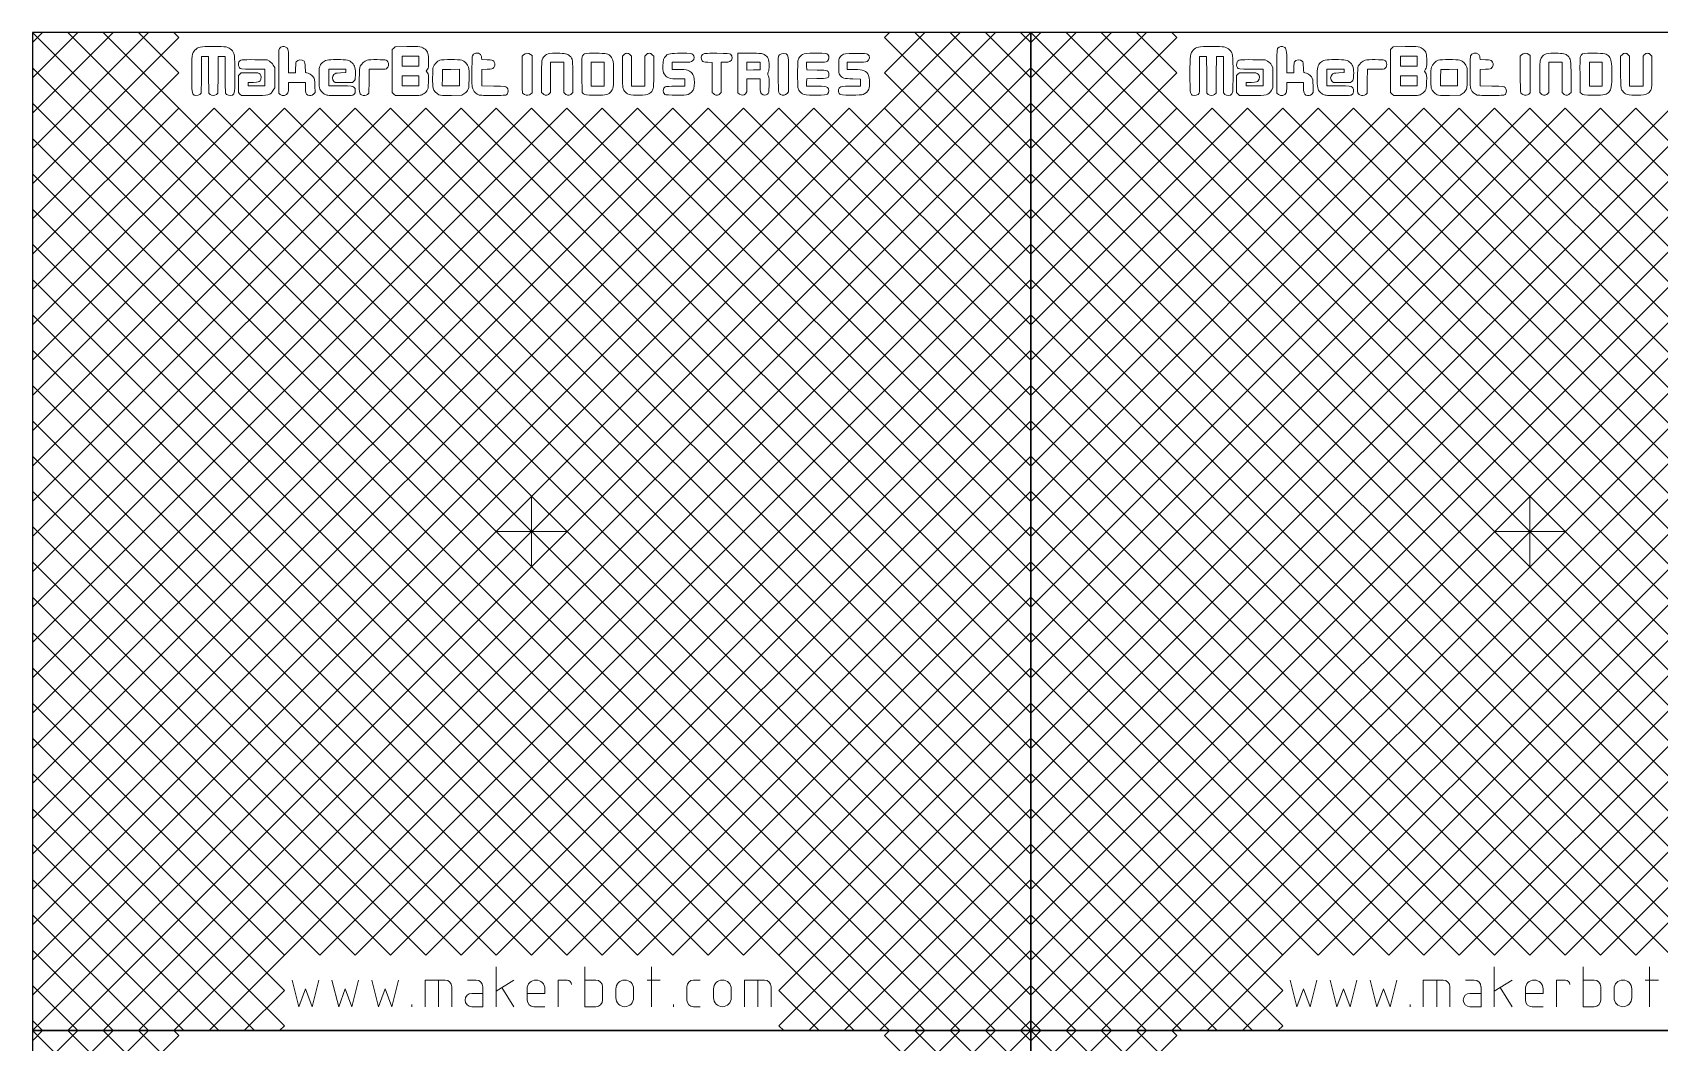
# Model space of a CAD drawing. Header units: millimetres. Extents: x 0 to 600, y 0 to 300.
# Drawn here: x 0 to 163, y 198.8 to 300 of the extents above; entities that cross this region are included whole.
import ezdxf

# ---------------------------------------------------------------- set-up
doc = ezdxf.new("R2010")
doc.units = ezdxf.units.MM
doc.layers.get('0').update_dxf_attribs({"linetype": 'CONTINUOUS', "lineweight": 25, "true_color": 0x000000})
doc.layers.add('etch', color=4, linetype='CONTINUOUS', lineweight=0, true_color=0x00ffff)
doc.layers.add('grid', color=1, linetype='CONTINUOUS', lineweight=0, true_color=0xff0000)

msp = doc.modelspace()

# ---------------------------------------------------------------- linework, layer by layer
for p, q in [((100, 300), (0, 300)), ((0, 300), (0, 200)), ((100, 200), (100, 300)), ((200, 300), (100, 300)), ((100, 300), (100, 200)), ((0, 200), (100, 200)), ((100, 200), (0, 200)), ((0, 200), (0, 100)), ((100, 200), (200, 200)), ((100, 100), (100, 200)), ((200, 200), (100, 200)), ((100, 200), (100, 100))]:
    msp.add_line(p, q)
at = {"layer": 'etch', "color": 4, "lineweight": 5, "true_color": 0x00ffff}
for p, q in [((36.04, 298.3), (36.18, 298.44)), ((36.04, 296.14), (36.04, 298.3)), ((36.18, 298.44), (36.32, 298.58)), ((36.32, 298.58), (37.51, 298.6)), ((136.04, 298.3), (136.18, 298.44)), ((136.04, 296.14), (136.04, 298.3)), ((136.18, 298.44), (136.32, 298.58)), ((136.32, 298.58), (137.51, 298.6)), ((17.27, 297.59), (16.92, 297.59)), ((16.92, 297.59), (16.92, 295.79)), ((17.62, 297.59), (17.27, 297.59)), ((17.64, 295.76), (17.62, 297.59)), ((18.6, 297.59), (18.58, 295.76)), ((18.95, 297.59), (18.6, 297.59)), ((19.3, 297.59), (18.95, 297.59)), ((19.3, 295.79), (19.3, 297.59)), ((22.26, 297.28), (23.49, 297.26)), ((23.49, 297.26), (23.73, 297.12)), ((24.12, 296.74), (24.26, 296.5)), ((25.65, 297.02), (25.65, 295.97)), ((37.87, 297.64), (37.03, 297.64)), ((37.03, 297.64), (37.03, 297.13)), ((37.03, 297.13), (37.03, 296.63)), ((38.71, 297.64), (37.87, 297.64)), ((38.71, 297.13), (38.71, 297.64)), ((38.71, 296.63), (38.71, 297.13)), ((38.71, 297.13), (38.71, 297.13)), ((44.99, 297.5), (45.02, 297.3)), ((45.02, 297.3), (45.55, 297.28)), ((49.04, 297.64), (49.18, 297.78)), ((49.04, 295.85), (49.04, 297.64)), ((49.9, 297.8), (50.05, 297.69)), ((50.05, 297.69), (50.05, 295.82)), ((52.56, 297.02), (51.89, 297.02)), ((51.89, 297.02), (51.89, 295.51)), ((53.24, 297.02), (52.56, 297.02)), ((53.24, 295.51), (53.24, 297.02)), ((56.62, 297.02), (55.97, 297.02)), ((55.97, 297.02), (55.97, 295.82)), ((57.26, 297.02), (56.62, 297.02)), ((57.26, 295.82), (57.26, 297.02)), ((59.1, 297.64), (59.24, 297.78)), ((59.1, 296.06), (59.1, 297.64)), ((59.86, 297.78), (60, 297.64)), ((60, 297.64), (60, 296.13)), ((61.34, 297.64), (61.47, 297.78)), ((61.34, 296.13), (61.34, 297.64)), ((62.09, 297.78), (62.23, 297.64)), ((62.23, 297.64), (62.23, 296.06)), ((65.02, 297.02), (64.08, 297.02)), ((64.08, 297.02), (64.08, 296.66)), ((64.08, 296.66), (64.08, 296.3)), ((68.1, 297.01), (67.65, 297.03)), ((68.1, 295.51), (68.1, 297.01)), ((69.35, 297.02), (68.99, 297.02)), ((68.99, 297.02), (68.99, 295.51)), ((70.67, 295.94), (70.67, 297.92)), ((70.67, 297.92), (71.86, 297.92)), ((72.24, 297.02), (71.56, 297.02)), ((71.56, 297.02), (71.56, 296.63)), ((72.91, 297.02), (72.24, 297.02)), ((72.88, 296.27), (72.89, 296.65)), ((72.89, 296.65), (72.91, 297.02)), ((72.89, 296.65), (72.89, 296.65)), ((78.51, 297.02), (77.54, 297.02)), ((77.54, 297.02), (77.55, 296.65)), ((77.55, 296.65), (77.57, 296.27)), ((82.54, 297.02), (81.62, 297.02)), ((81.62, 297.02), (81.62, 296.66)), ((81.62, 296.66), (81.62, 296.3)), ((117.27, 297.59), (116.92, 297.59)), ((116.92, 297.59), (116.92, 295.79)), ((117.62, 297.59), (117.27, 297.59)), ((117.64, 295.76), (117.62, 297.59)), ((118.6, 297.59), (118.58, 295.76)), ((118.95, 297.59), (118.6, 297.59)), ((119.3, 297.59), (118.95, 297.59)), ((119.3, 295.79), (119.3, 297.59)), ((122.26, 297.28), (123.49, 297.26)), ((123.49, 297.26), (123.73, 297.12)), ((124.12, 296.74), (124.26, 296.5)), ((125.65, 297.02), (125.65, 295.97)), ((137.87, 297.64), (137.03, 297.64)), ((137.03, 297.64), (137.03, 297.13)), ((137.03, 297.13), (137.03, 296.63)), ((138.71, 297.64), (137.87, 297.64)), ((138.71, 297.13), (138.71, 297.64)), ((138.71, 296.63), (138.71, 297.13)), ((138.71, 297.13), (138.71, 297.13)), ((144.99, 297.5), (145.02, 297.3)), ((145.02, 297.3), (145.55, 297.28)), ((149.04, 297.64), (149.18, 297.78)), ((149.04, 295.85), (149.04, 297.64)), ((149.9, 297.8), (150.05, 297.69)), ((150.05, 297.69), (150.05, 295.82)), ((152.56, 297.02), (151.89, 297.02)), ((151.89, 297.02), (151.89, 295.51)), ((153.24, 297.02), (152.56, 297.02)), ((153.24, 295.51), (153.24, 297.02)), ((156.62, 297.02), (155.97, 297.02)), ((155.97, 297.02), (155.97, 295.82)), ((157.26, 297.02), (156.62, 297.02)), ((157.26, 295.82), (157.26, 297.02)), ((159.1, 297.64), (159.24, 297.78)), ((159.1, 296.06), (159.1, 297.64)), ((159.86, 297.78), (160, 297.64)), ((160, 297.64), (160, 296.13)), ((161.34, 297.64), (161.47, 297.78)), ((161.34, 296.13), (161.34, 297.64)), ((162.09, 297.78), (162.23, 297.64)), ((162.23, 297.64), (162.23, 296.06)), ((17.65, 293.93), (17.64, 295.76)), ((18.58, 295.76), (18.57, 293.93)), ((20.62, 295.68), (20.76, 295.82)), ((20.62, 294.83), (20.62, 295.68)), ((20.76, 295.82), (20.9, 295.97)), ((20.9, 295.97), (21.78, 295.97)), ((22.13, 295.01), (21.59, 294.99)), ((23.27, 296.32), (22.04, 296.33)), ((23.27, 295.48), (23.27, 296.32)), ((23.27, 294.65), (23.27, 295.48)), ((24.26, 296.5), (24.26, 295.48)), ((24.26, 295.48), (24.26, 294.47)), ((24.66, 293.93), (24.66, 296.13)), ((25.65, 295.97), (26.01, 295.97)), ((26.01, 295.97), (26.36, 295.97)), ((26.36, 295.97), (26.36, 296.48)), ((30.53, 296.32), (29.67, 296.32)), ((29.67, 296.32), (29.67, 295.48)), ((29.67, 295.48), (29.67, 294.65)), ((30.33, 294.98), (30.19, 295.11)), ((31.39, 296.32), (30.53, 296.32)), ((30.86, 295.96), (31.39, 295.98)), ((31.39, 296.15), (31.39, 296.32)), ((31.39, 295.98), (31.39, 296.15)), ((32.19, 295.12), (32.05, 294.98)), ((33.72, 295.12), (33.7, 293.93)), ((33.74, 296.32), (33.72, 295.12)), ((34.57, 296.32), (33.74, 296.32)), ((36.04, 293.98), (36.04, 296.14)), ((37.03, 296.63), (37.87, 296.63)), ((37.87, 295.66), (37.03, 295.66)), ((37.03, 295.66), (37.03, 295.15)), ((37.03, 295.15), (37.03, 294.65)), ((37.87, 296.63), (38.71, 296.63)), ((38.71, 295.66), (37.87, 295.66)), ((38.71, 295.15), (38.71, 295.66)), ((38.71, 294.65), (38.71, 295.15)), ((38.71, 295.15), (38.71, 295.15)), ((39.56, 296.32), (39.44, 296.14)), ((39.44, 296.14), (39.56, 295.97)), ((41.06, 295.47), (41.04, 294.65)), ((41.07, 296.3), (41.06, 295.47)), ((41.92, 296.31), (41.07, 296.3)), ((42.77, 296.32), (41.92, 296.31)), ((42.77, 295.48), (42.77, 296.32)), ((42.77, 294.65), (42.77, 295.48)), ((42.77, 295.48), (42.77, 295.48)), ((45.55, 296.33), (45.01, 296.31)), ((45.01, 296.31), (45.01, 295.48)), ((45.01, 295.48), (45.01, 294.65)), ((50.05, 295.82), (50.05, 293.96)), ((51, 294), (51, 295.61)), ((51.89, 295.51), (51.89, 294)), ((53.24, 294), (53.24, 295.51)), ((54.13, 295.57), (54.13, 294)), ((55.05, 294), (55.03, 295.66)), ((55.97, 295.82), (55.97, 294.62)), ((57.26, 294.62), (57.26, 295.82)), ((57.26, 295.82), (57.26, 295.82)), ((60, 296.13), (60, 294.62)), ((61.34, 294.62), (61.34, 296.13)), ((64.08, 296.3), (64.73, 296.3)), ((65.36, 295.35), (64.73, 295.35)), ((65.36, 294.98), (65.36, 295.35)), ((68.1, 294), (68.1, 295.51)), ((68.99, 295.51), (68.99, 294)), ((70.67, 293.96), (70.67, 295.94)), ((71.56, 296.63), (71.56, 296.24)), ((71.56, 296.24), (72.22, 296.25)), ((72.23, 295.35), (71.56, 295.35)), ((71.56, 295.35), (71.56, 294.67)), ((72.22, 296.25), (72.88, 296.27)), ((72.9, 295.35), (72.23, 295.35)), ((72.9, 294.67), (72.9, 295.35)), ((75.75, 295.79), (75.75, 294.05)), ((77.57, 295.37), (77.55, 295)), ((77.57, 296.27), (78.6, 296.24)), ((78.57, 295.39), (77.57, 295.37)), ((81.62, 296.3), (82.31, 296.29)), ((82.96, 295.33), (82.17, 295.35)), ((82.96, 294.98), (82.96, 295.33)), ((117.65, 293.93), (117.64, 295.76)), ((118.58, 295.76), (118.57, 293.93)), ((120.62, 295.68), (120.76, 295.82)), ((120.62, 294.83), (120.62, 295.68)), ((120.76, 295.82), (120.9, 295.97)), ((120.9, 295.97), (121.78, 295.97)), ((122.13, 295.01), (121.59, 294.99)), ((123.27, 296.32), (122.04, 296.33)), ((123.27, 295.48), (123.27, 296.32)), ((123.27, 294.65), (123.27, 295.48)), ((124.26, 296.5), (124.26, 295.48)), ((124.26, 295.48), (124.26, 294.47)), ((124.66, 293.93), (124.66, 296.13)), ((125.65, 295.97), (126.01, 295.97)), ((126.01, 295.97), (126.36, 295.97)), ((126.36, 295.97), (126.36, 296.48)), ((130.53, 296.32), (129.67, 296.32)), ((129.67, 296.32), (129.67, 295.48)), ((129.67, 295.48), (129.67, 294.65)), ((130.33, 294.98), (130.19, 295.11)), ((131.39, 296.32), (130.53, 296.32)), ((130.86, 295.96), (131.39, 295.98)), ((131.39, 296.15), (131.39, 296.32)), ((131.39, 295.98), (131.39, 296.15)), ((132.19, 295.12), (132.05, 294.98)), ((133.72, 295.12), (133.7, 293.93)), ((133.74, 296.32), (133.72, 295.12)), ((134.57, 296.32), (133.74, 296.32)), ((136.04, 293.98), (136.04, 296.14)), ((137.03, 296.63), (137.87, 296.63)), ((137.87, 295.66), (137.03, 295.66)), ((137.03, 295.66), (137.03, 295.15)), ((137.03, 295.15), (137.03, 294.65)), ((137.87, 296.63), (138.71, 296.63)), ((138.71, 295.66), (137.87, 295.66)), ((138.71, 295.15), (138.71, 295.66)), ((138.71, 294.65), (138.71, 295.15)), ((138.71, 295.15), (138.71, 295.15)), ((139.56, 296.32), (139.44, 296.14)), ((139.44, 296.14), (139.56, 295.97)), ((141.06, 295.47), (141.04, 294.65)), ((141.07, 296.3), (141.06, 295.47)), ((141.92, 296.31), (141.07, 296.3)), ((142.77, 296.32), (141.92, 296.31)), ((142.77, 295.48), (142.77, 296.32)), ((142.77, 294.65), (142.77, 295.48)), ((142.77, 295.48), (142.77, 295.48)), ((145.55, 296.33), (145.01, 296.31)), ((145.01, 296.31), (145.01, 295.48)), ((145.01, 295.48), (145.01, 294.65)), ((150.05, 295.82), (150.05, 293.96)), ((151, 294), (151, 295.61)), ((151.89, 295.51), (151.89, 294)), ((153.24, 294), (153.24, 295.51)), ((154.13, 295.57), (154.13, 294)), ((155.05, 294), (155.03, 295.66)), ((155.97, 295.82), (155.97, 294.62)), ((157.26, 294.62), (157.26, 295.82)), ((157.26, 295.82), (157.26, 295.82)), ((160, 296.13), (160, 294.62)), ((161.34, 294.62), (161.34, 296.13)), ((16.19, 293.74), (16.19, 293.74)), ((17.79, 293.8), (17.65, 293.93)), ((18.57, 293.93), (18.42, 293.8)), ((20.62, 293.98), (20.62, 294.83)), ((20.77, 293.83), (20.62, 293.98)), ((20.92, 293.68), (20.77, 293.83)), ((20.77, 293.83), (20.77, 293.83)), ((22.14, 293.68), (20.92, 293.68)), ((21.59, 294.99), (21.59, 294.82)), ((21.59, 294.82), (21.59, 294.65)), ((21.59, 294.65), (22.43, 294.65)), ((22.43, 294.65), (23.27, 294.65)), ((24.26, 294.47), (24.12, 294.23)), ((24.81, 293.8), (24.66, 293.93)), ((24.81, 293.8), (24.81, 293.8)), ((26.49, 295), (25.65, 295)), ((25.65, 295), (25.65, 294.57)), ((27.33, 295), (26.49, 295)), ((27.33, 294.52), (27.33, 295)), ((28.3, 293.99), (28.15, 293.83)), ((28.29, 294.66), (28.3, 293.99)), ((29.34, 293.78), (29.34, 293.78)), ((29.67, 294.65), (30.86, 294.65)), ((31.19, 294.98), (30.33, 294.98)), ((32.05, 294.98), (31.19, 294.98)), ((32.97, 293.75), (32.97, 293.75)), ((33.7, 293.93), (33.56, 293.8)), ((36.21, 293.83), (36.04, 293.98)), ((36.37, 293.68), (36.21, 293.83)), ((36.21, 293.83), (36.21, 293.83)), ((37.61, 293.68), (36.37, 293.68)), ((37.03, 294.65), (37.87, 294.65)), ((37.87, 294.65), (38.71, 294.65)), ((40.71, 293.77), (40.71, 293.77)), ((41.04, 294.65), (41.91, 294.65)), ((41.91, 294.65), (42.77, 294.65)), ((43.01, 293.71), (41.96, 293.69)), ((43.22, 293.85), (43.01, 293.71)), ((44.73, 293.74), (44.73, 293.74)), ((45.01, 294.65), (46.2, 294.64)), ((49.29, 293.78), (49.29, 293.78)), ((50.05, 293.96), (49.9, 293.84)), ((51.14, 293.86), (51, 294)), ((51.14, 293.86), (51.14, 293.86)), ((51.89, 294), (51.76, 293.86)), ((53.37, 293.86), (53.24, 294)), ((54.13, 294), (53.99, 293.86)), ((55.21, 293.86), (55.05, 294)), ((55.21, 293.86), (55.21, 293.86)), ((55.97, 294.62), (56.62, 294.62)), ((56.62, 294.62), (57.26, 294.62)), ((59.6, 293.85), (59.6, 293.85)), ((60, 294.62), (60.67, 294.62)), ((60.67, 294.62), (61.34, 294.62)), ((63.33, 293.8), (63.33, 293.8)), ((64.44, 294.62), (65.36, 294.62)), ((65.36, 294.62), (65.36, 294.98)), ((68.24, 293.86), (68.1, 294)), ((68.24, 293.86), (68.24, 293.86)), ((68.99, 294), (68.86, 293.86)), ((70.82, 293.84), (70.67, 293.96)), ((70.82, 293.84), (70.82, 293.84)), ((74.94, 293.79), (74.94, 293.79)), ((75.75, 294.05), (75.59, 293.89)), ((77.15, 293.85), (77.15, 293.85)), ((77.55, 295), (77.54, 294.62)), ((77.54, 294.62), (78.51, 294.62)), ((80.88, 293.84), (80.88, 293.84)), ((81.99, 294.62), (82.96, 294.62)), ((82.96, 294.62), (82.96, 294.98)), ((116.19, 293.74), (116.19, 293.74)), ((117.79, 293.8), (117.65, 293.93)), ((118.57, 293.93), (118.42, 293.8)), ((120.62, 293.98), (120.62, 294.83)), ((120.77, 293.83), (120.62, 293.98)), ((120.92, 293.68), (120.77, 293.83)), ((120.77, 293.83), (120.77, 293.83)), ((122.14, 293.68), (120.92, 293.68)), ((121.59, 294.99), (121.59, 294.82)), ((121.59, 294.82), (121.59, 294.65)), ((121.59, 294.65), (122.43, 294.65)), ((122.43, 294.65), (123.27, 294.65)), ((124.26, 294.47), (124.12, 294.23)), ((124.81, 293.8), (124.66, 293.93)), ((124.81, 293.8), (124.81, 293.8)), ((126.49, 295), (125.65, 295)), ((125.65, 295), (125.65, 294.57)), ((127.33, 295), (126.49, 295)), ((127.33, 294.52), (127.33, 295)), ((128.3, 293.99), (128.15, 293.83)), ((128.29, 294.66), (128.3, 293.99)), ((129.34, 293.78), (129.34, 293.78)), ((129.67, 294.65), (130.86, 294.65)), ((131.19, 294.98), (130.33, 294.98)), ((132.05, 294.98), (131.19, 294.98)), ((132.97, 293.75), (132.97, 293.75)), ((133.7, 293.93), (133.56, 293.8)), ((136.21, 293.83), (136.04, 293.98)), ((136.37, 293.68), (136.21, 293.83)), ((136.21, 293.83), (136.21, 293.83)), ((137.61, 293.68), (136.37, 293.68)), ((137.03, 294.65), (137.87, 294.65)), ((137.87, 294.65), (138.71, 294.65)), ((140.71, 293.77), (140.71, 293.77)), ((141.04, 294.65), (141.91, 294.65)), ((141.91, 294.65), (142.77, 294.65)), ((143.01, 293.71), (141.96, 293.69)), ((143.22, 293.85), (143.01, 293.71)), ((144.73, 293.74), (144.73, 293.74)), ((145.01, 294.65), (146.2, 294.64)), ((149.29, 293.78), (149.29, 293.78)), ((150.05, 293.96), (149.9, 293.84)), ((151.14, 293.86), (151, 294)), ((151.14, 293.86), (151.14, 293.86)), ((151.89, 294), (151.76, 293.86)), ((153.37, 293.86), (153.24, 294)), ((154.13, 294), (153.99, 293.86)), ((155.21, 293.86), (155.05, 294)), ((155.21, 293.86), (155.21, 293.86)), ((155.97, 294.62), (156.62, 294.62)), ((156.62, 294.62), (157.26, 294.62)), ((159.6, 293.85), (159.6, 293.85)), ((160, 294.62), (160.67, 294.62)), ((160.67, 294.62), (161.34, 294.62))]:
    msp.add_line(p, q, dxfattribs=at)
at = {"layer": 'etch'}
for p, q in [((46.44, 206.4), (46.44, 202.4)), ((55.33, 206.4), (55.33, 202.4)), ((62, 206.4), (62, 202.4)), ((146.44, 206.4), (146.44, 202.4)), ((155.33, 206.4), (155.33, 202.4)), ((162, 206.4), (162, 202.4)), ((26, 205.07), (26.67, 202.4)), ((26.67, 202.4), (27.33, 204.18)), ((27.33, 204.18), (28, 202.4)), ((28, 202.4), (28.67, 205.07)), ((30, 205.07), (30.67, 202.4)), ((30.67, 202.4), (31.33, 204.18)), ((31.33, 204.18), (32, 202.4)), ((32, 202.4), (32.67, 205.07)), ((34, 205.07), (34.67, 202.4)), ((34.67, 202.4), (35.33, 204.18)), ((35.33, 204.18), (36, 202.4)), ((36, 202.4), (36.67, 205.07)), ((39.33, 202.4), (39.33, 205.07)), ((39.33, 205.07), (41.33, 205.07)), ((40.67, 205.07), (40.67, 202.4)), ((42, 204.4), (42, 202.4)), ((43.56, 205.07), (44.44, 205.07)), ((45.11, 204.4), (45.11, 202.4)), ((46.44, 203.96), (48.22, 205.07)), ((47.03, 204.32), (48.22, 202.4)), ((49.56, 204.18), (49.56, 203.07)), ((51.33, 203.73), (51.33, 204.18)), ((52.67, 202.4), (52.67, 205.07)), ((52.67, 205.07), (53.56, 205.07)), ((56.44, 205.07), (55.33, 205.07)), ((57.11, 203.07), (57.11, 204.4)), ((58.44, 204.18), (58.44, 203.29)), ((60.22, 203.29), (60.22, 204.18)), ((61.56, 205.07), (62.89, 205.07)), ((65.56, 204.4), (65.56, 203.07)), ((66.89, 205.07), (66.22, 205.07)), ((68.22, 204.18), (68.22, 203.29)), ((70, 203.29), (70, 204.18)), ((71.33, 202.4), (71.33, 205.07)), ((71.33, 205.07), (73.33, 205.07)), ((72.67, 205.07), (72.67, 202.4)), ((74, 204.4), (74, 202.4)), ((126, 205.07), (126.67, 202.4)), ((126.67, 202.4), (127.33, 204.18)), ((127.33, 204.18), (128, 202.4)), ((128, 202.4), (128.67, 205.07)), ((130, 205.07), (130.67, 202.4)), ((130.67, 202.4), (131.33, 204.18)), ((131.33, 204.18), (132, 202.4)), ((132, 202.4), (132.67, 205.07)), ((134, 205.07), (134.67, 202.4)), ((134.67, 202.4), (135.33, 204.18)), ((135.33, 204.18), (136, 202.4)), ((136, 202.4), (136.67, 205.07)), ((139.33, 202.4), (139.33, 205.07)), ((139.33, 205.07), (141.33, 205.07)), ((140.67, 205.07), (140.67, 202.4)), ((142, 204.4), (142, 202.4)), ((143.56, 205.07), (144.44, 205.07)), ((145.11, 204.4), (145.11, 202.4)), ((146.44, 203.96), (148.22, 205.07)), ((147.03, 204.32), (148.22, 202.4)), ((149.56, 204.18), (149.56, 203.07)), ((151.33, 203.73), (151.33, 204.18)), ((152.67, 202.4), (152.67, 205.07)), ((152.67, 205.07), (153.56, 205.07)), ((156.44, 205.07), (155.33, 205.07)), ((157.11, 203.07), (157.11, 204.4)), ((158.44, 204.18), (158.44, 203.29)), ((160.22, 203.29), (160.22, 204.18)), ((161.56, 205.07), (162.89, 205.07)), ((38, 202.4), (38, 202.62)), ((44, 203.73), (45.11, 203.73)), ((45.11, 202.4), (44, 202.4)), ((49.56, 203.73), (51.33, 203.73)), ((50.22, 202.4), (51.33, 202.4)), ((55.33, 202.4), (56.44, 202.4)), ((64.22, 202.4), (64.22, 202.62)), ((66.22, 202.4), (66.89, 202.4)), ((138, 202.4), (138, 202.62)), ((144, 203.73), (145.11, 203.73)), ((145.11, 202.4), (144, 202.4)), ((149.56, 203.73), (151.33, 203.73)), ((150.22, 202.4), (151.33, 202.4)), ((155.33, 202.4), (156.44, 202.4))]:
    msp.add_line(p, q, dxfattribs=at)
for centre, radius, start, end in [((41.33, 204.4), 0.667, 0, 90), ((44.44, 204.4), 0.667, 0, 90), ((50.44, 204.18), 0.889, 0, 180), ((53.56, 204.62), 0.444, 0, 90), ((56.44, 204.4), 0.667, 0, 90), ((59.33, 204.18), 0.889, 0, 180), ((66.22, 204.4), 0.667, 90, 180), ((69.11, 204.18), 0.889, 0, 180), ((73.33, 204.4), 0.667, 0, 90), ((141.33, 204.4), 0.667, 0, 90), ((144.44, 204.4), 0.667, 0, 90), ((150.44, 204.18), 0.889, 0, 180), ((153.56, 204.62), 0.444, 0, 90), ((156.44, 204.4), 0.667, 0, 90), ((159.33, 204.18), 0.889, 0, 180), ((44, 203.07), 0.667, 90, 270), ((50.22, 203.07), 0.667, 180, 270), ((56.44, 203.07), 0.667, 270, 0), ((59.33, 203.29), 0.889, 180, 0), ((66.22, 203.07), 0.667, 180, 270), ((69.11, 203.29), 0.889, 180, 0), ((144, 203.07), 0.667, 90, 270), ((150.22, 203.07), 0.667, 180, 270), ((156.44, 203.07), 0.667, 270, 0), ((159.33, 203.29), 0.889, 180, 0)]:
    msp.add_arc(centre, radius, start, end, dxfattribs=at)
at = {"layer": 'etch', "color": 4, "lineweight": 5, "true_color": 0x00ffff}
for points in [[(16.27, 298.23), (16.58, 298.57), (16.76, 298.61), (18.11, 298.61)], [(18.11, 298.61), (19.41, 298.61), (19.61, 298.57), (19.92, 298.27)], [(19.92, 298.27), (20.25, 297.95), (20.27, 297.82), (20.27, 295.85)], [(24.66, 296.13), (24.66, 298.23), (24.67, 298.35), (24.76, 298.45)], [(24.76, 298.45), (24.89, 298.6), (25.17, 298.64), (25.38, 298.54)], [(25.38, 298.54), (25.62, 298.42), (25.65, 298.24), (25.65, 297.02)], [(37.51, 298.6), (38.85, 298.62), (39.02, 298.59), (39.32, 298.32)], [(39.32, 298.32), (39.63, 298.04), (39.67, 297.9), (39.67, 297.15)], [(116.27, 298.23), (116.58, 298.57), (116.76, 298.61), (118.11, 298.61)], [(118.11, 298.61), (119.41, 298.61), (119.61, 298.57), (119.92, 298.27)], [(119.92, 298.27), (120.25, 297.95), (120.27, 297.82), (120.27, 295.85)], [(124.66, 296.13), (124.66, 298.23), (124.67, 298.35), (124.76, 298.45)], [(124.76, 298.45), (124.89, 298.6), (125.17, 298.64), (125.38, 298.54)], [(125.38, 298.54), (125.62, 298.42), (125.65, 298.24), (125.65, 297.02)], [(137.51, 298.6), (138.85, 298.62), (139.02, 298.59), (139.32, 298.32)], [(139.32, 298.32), (139.63, 298.04), (139.67, 297.9), (139.67, 297.15)], [(15.95, 295.81), (15.95, 297.75), (15.97, 297.91), (16.27, 298.23)], [(20.72, 296.47), (20.61, 296.6), (20.59, 296.86), (20.68, 297.05)], [(20.68, 297.05), (20.78, 297.27), (20.93, 297.29), (22.26, 297.28)], [(23.73, 297.12), (23.89, 297.03), (24.02, 296.9), (24.12, 296.74)], [(26.36, 296.48), (26.36, 296.76), (26.39, 297.03), (26.41, 297.08)], [(26.41, 297.08), (26.54, 297.31), (27.02, 297.34), (27.21, 297.13)], [(27.21, 297.13), (27.29, 297.04), (27.31, 296.92), (27.32, 296.49)], [(28.7, 295.49), (28.7, 296.55), (28.74, 296.71), (29.04, 296.99)], [(29.04, 296.99), (29.3, 297.24), (29.54, 297.29), (30.49, 297.29)], [(30.49, 297.29), (31.54, 297.29), (31.75, 297.24), (32.03, 296.95)], [(32.03, 296.95), (32.3, 296.69), (32.38, 296.39), (32.35, 295.73)], [(32.82, 296.63), (32.93, 296.86), (33.27, 297.17), (33.51, 297.23)], [(33.51, 297.23), (33.78, 297.31), (35.28, 297.3), (35.42, 297.23)], [(35.42, 297.23), (35.6, 297.13), (35.66, 297.02), (35.66, 296.79)], [(35.66, 296.79), (35.66, 296.62), (35.63, 296.54), (35.54, 296.45)], [(39.67, 297.15), (39.67, 296.54), (39.66, 296.47), (39.56, 296.32)], [(40.14, 296.54), (40.21, 296.8), (40.55, 297.14), (40.82, 297.22)], [(40.82, 297.22), (41.1, 297.31), (42.71, 297.31), (43, 297.22)], [(43, 297.22), (43.28, 297.14), (43.6, 296.81), (43.68, 296.52)], [(44.02, 296.02), (44.02, 296.84), (44.04, 297.58), (44.06, 297.66)], [(44.06, 297.66), (44.14, 297.94), (44.66, 298.04), (44.88, 297.8)], [(44.88, 297.8), (44.93, 297.74), (44.98, 297.61), (44.99, 297.5)], [(45.55, 297.28), (46.06, 297.26), (46.09, 297.26), (46.21, 297.12)], [(46.21, 297.12), (46.28, 297.03), (46.33, 296.91), (46.33, 296.8)], [(46.33, 296.8), (46.33, 296.7), (46.28, 296.58), (46.21, 296.49)], [(49.18, 297.78), (49.36, 297.96), (49.69, 297.97), (49.9, 297.8)], [(51, 295.61), (51, 297.17), (51.01, 297.22), (51.13, 297.44)], [(51.13, 297.44), (51.2, 297.57), (51.34, 297.71), (51.5, 297.79)], [(51.5, 297.79), (51.72, 297.91), (51.81, 297.92), (52.54, 297.92)], [(52.54, 297.92), (53.4, 297.92), (53.56, 297.88), (53.81, 297.65)], [(53.81, 297.65), (54.12, 297.37), (54.13, 297.27), (54.13, 295.57)], [(55.03, 295.66), (55.02, 296.58), (55.03, 297.41), (55.05, 297.51)], [(55.05, 297.51), (55.07, 297.61), (55.14, 297.74), (55.2, 297.81)], [(55.2, 297.81), (55.31, 297.91), (55.4, 297.92), (56.38, 297.92)], [(56.38, 297.92), (57.54, 297.92), (57.69, 297.88), (57.94, 297.59)], [(57.94, 297.59), (58.17, 297.31), (58.21, 297.08), (58.21, 295.82)], [(59.24, 297.78), (59.33, 297.87), (59.44, 297.92), (59.55, 297.92)], [(59.55, 297.92), (59.66, 297.92), (59.77, 297.87), (59.86, 297.78)], [(61.47, 297.78), (61.56, 297.87), (61.68, 297.92), (61.78, 297.92)], [(61.78, 297.92), (61.89, 297.92), (62.01, 297.87), (62.09, 297.78)], [(63.15, 296.63), (63.16, 297.26), (63.21, 297.43), (63.47, 297.68)], [(63.47, 297.68), (63.7, 297.89), (63.88, 297.92), (64.97, 297.92)], [(64.97, 297.92), (65.91, 297.92), (66.03, 297.91), (66.15, 297.81)], [(66.12, 297.16), (65.97, 297.03), (65.94, 297.02), (65.02, 297.02)], [(66.15, 297.81), (66.34, 297.66), (66.33, 297.33), (66.12, 297.16)], [(67.09, 297.18), (66.93, 297.38), (66.95, 297.66), (67.13, 297.8)], [(67.65, 297.03), (67.25, 297.05), (67.18, 297.07), (67.09, 297.18)], [(67.13, 297.8), (67.27, 297.91), (67.35, 297.92), (68.54, 297.92)], [(68.54, 297.92), (69.57, 297.92), (69.83, 297.9), (69.92, 297.83)], [(69.85, 297.09), (69.78, 297.05), (69.55, 297.02), (69.35, 297.02)], [(69.92, 297.83), (70.17, 297.66), (70.13, 297.21), (69.85, 297.09)], [(71.86, 297.92), (73, 297.92), (73.07, 297.91), (73.3, 297.79)], [(73.3, 297.79), (73.66, 297.6), (73.8, 297.3), (73.8, 296.7)], [(73.8, 296.7), (73.8, 296.41), (73.77, 296.16), (73.71, 296.03)], [(74.76, 293.99), (74.69, 294.13), (74.67, 297.39), (74.73, 297.63)], [(74.73, 297.63), (74.79, 297.86), (75.2, 297.99), (75.49, 297.85)], [(75.49, 297.85), (75.74, 297.74), (75.75, 297.62), (75.75, 295.79)], [(76.65, 295.82), (76.65, 297.11), (76.65, 297.18), (76.77, 297.42)], [(76.77, 297.42), (76.87, 297.6), (76.97, 297.7), (77.15, 297.79)], [(77.15, 297.79), (77.38, 297.91), (77.47, 297.92), (78.48, 297.92)], [(78.48, 297.92), (79.48, 297.92), (79.56, 297.91), (79.67, 297.8)], [(79.63, 297.14), (79.49, 297.03), (79.41, 297.02), (78.51, 297.02)], [(79.67, 297.8), (79.84, 297.63), (79.82, 297.29), (79.63, 297.14)], [(80.76, 296.63), (80.76, 297.41), (80.79, 297.51), (81.14, 297.77)], [(81.14, 297.77), (81.28, 297.88), (81.39, 297.89), (82.41, 297.91)], [(82.41, 297.91), (83.33, 297.92), (83.55, 297.91), (83.66, 297.84)], [(83.6, 297.09), (83.51, 297.05), (83.11, 297.02), (82.54, 297.02)], [(83.66, 297.84), (83.92, 297.67), (83.88, 297.22), (83.6, 297.09)], [(115.95, 295.81), (115.95, 297.75), (115.97, 297.91), (116.27, 298.23)], [(120.72, 296.47), (120.61, 296.6), (120.59, 296.86), (120.68, 297.05)], [(120.68, 297.05), (120.78, 297.27), (120.93, 297.29), (122.26, 297.28)], [(123.73, 297.12), (123.89, 297.03), (124.02, 296.9), (124.12, 296.74)], [(126.36, 296.48), (126.36, 296.76), (126.39, 297.03), (126.41, 297.08)], [(126.41, 297.08), (126.54, 297.31), (127.02, 297.34), (127.21, 297.13)], [(127.21, 297.13), (127.29, 297.04), (127.31, 296.92), (127.32, 296.49)], [(128.7, 295.49), (128.7, 296.55), (128.74, 296.71), (129.04, 296.99)], [(129.04, 296.99), (129.3, 297.24), (129.54, 297.29), (130.49, 297.29)], [(130.49, 297.29), (131.54, 297.29), (131.75, 297.24), (132.03, 296.95)], [(132.03, 296.95), (132.3, 296.69), (132.38, 296.39), (132.35, 295.73)], [(132.82, 296.63), (132.93, 296.86), (133.27, 297.17), (133.51, 297.23)], [(133.51, 297.23), (133.78, 297.31), (135.28, 297.3), (135.42, 297.23)], [(135.42, 297.23), (135.6, 297.13), (135.66, 297.02), (135.66, 296.79)], [(135.66, 296.79), (135.66, 296.62), (135.63, 296.54), (135.54, 296.45)], [(139.67, 297.15), (139.67, 296.54), (139.66, 296.47), (139.56, 296.32)], [(140.14, 296.54), (140.21, 296.8), (140.55, 297.14), (140.82, 297.22)], [(140.82, 297.22), (141.1, 297.31), (142.71, 297.31), (143, 297.22)], [(143, 297.22), (143.28, 297.14), (143.6, 296.81), (143.68, 296.52)], [(144.02, 296.02), (144.02, 296.84), (144.04, 297.58), (144.06, 297.66)], [(144.06, 297.66), (144.14, 297.94), (144.66, 298.04), (144.88, 297.8)], [(144.88, 297.8), (144.93, 297.74), (144.98, 297.61), (144.99, 297.5)], [(145.55, 297.28), (146.06, 297.26), (146.09, 297.26), (146.21, 297.12)], [(146.21, 297.12), (146.28, 297.03), (146.33, 296.91), (146.33, 296.8)], [(146.33, 296.8), (146.33, 296.7), (146.28, 296.58), (146.21, 296.49)], [(149.18, 297.78), (149.36, 297.96), (149.69, 297.97), (149.9, 297.8)], [(151, 295.61), (151, 297.17), (151.01, 297.22), (151.13, 297.44)], [(151.13, 297.44), (151.2, 297.57), (151.34, 297.71), (151.5, 297.79)], [(151.5, 297.79), (151.72, 297.91), (151.81, 297.92), (152.54, 297.92)], [(152.54, 297.92), (153.4, 297.92), (153.56, 297.88), (153.81, 297.65)], [(153.81, 297.65), (154.12, 297.37), (154.13, 297.27), (154.13, 295.57)], [(155.03, 295.66), (155.02, 296.58), (155.03, 297.41), (155.05, 297.51)], [(155.05, 297.51), (155.07, 297.61), (155.14, 297.74), (155.2, 297.81)], [(155.2, 297.81), (155.31, 297.91), (155.4, 297.92), (156.38, 297.92)], [(156.38, 297.92), (157.54, 297.92), (157.69, 297.88), (157.94, 297.59)], [(157.94, 297.59), (158.17, 297.31), (158.21, 297.08), (158.21, 295.82)], [(159.24, 297.78), (159.33, 297.87), (159.44, 297.92), (159.55, 297.92)], [(159.55, 297.92), (159.66, 297.92), (159.77, 297.87), (159.86, 297.78)], [(161.47, 297.78), (161.56, 297.87), (161.68, 297.92), (161.78, 297.92)], [(161.78, 297.92), (161.89, 297.92), (162.01, 297.87), (162.09, 297.78)], [(16.19, 293.74), (15.97, 293.86), (15.95, 294.04), (15.95, 295.81)], [(16.92, 295.79), (16.92, 294.8), (16.9, 293.96), (16.88, 293.91)], [(19.33, 293.91), (19.32, 293.96), (19.3, 294.8), (19.3, 295.79)], [(20.27, 295.85), (20.27, 294.03), (20.25, 293.86), (20.02, 293.74)], [(22.04, 296.33), (20.83, 296.35), (20.82, 296.35), (20.72, 296.47)], [(21.78, 295.97), (22.65, 295.97), (22.66, 295.96), (22.79, 295.84)], [(22.79, 295.17), (22.67, 295.03), (22.64, 295.03), (22.13, 295.01)], [(22.79, 295.84), (22.96, 295.67), (22.96, 295.37), (22.79, 295.17)], [(27.32, 296.49), (27.34, 295.99), (27.34, 295.97), (27.45, 295.97)], [(27.45, 295.97), (27.67, 295.96), (27.98, 295.77), (28.13, 295.56)], [(28.13, 295.56), (28.26, 295.35), (28.27, 295.3), (28.29, 294.66)], [(29, 294.02), (28.73, 294.3), (28.7, 294.46), (28.7, 295.49)], [(30.19, 295.11), (30, 295.3), (30, 295.61), (30.19, 295.8)], [(30.19, 295.8), (30.32, 295.93), (30.36, 295.94), (30.86, 295.96)], [(32.35, 295.73), (32.33, 295.29), (32.32, 295.25), (32.19, 295.12)], [(32.97, 293.75), (32.74, 293.86), (32.7, 294.1), (32.73, 295.33)], [(32.73, 295.33), (32.74, 296.2), (32.76, 296.49), (32.82, 296.63)], [(35.54, 296.45), (35.41, 296.32), (35.4, 296.32), (34.57, 296.32)], [(39.66, 295.07), (39.65, 294.38), (39.64, 294.35), (39.5, 294.15)], [(39.56, 295.97), (39.68, 295.8), (39.68, 295.75), (39.66, 295.07)], [(40.13, 294.43), (40.06, 294.68), (40.07, 296.29), (40.14, 296.54)], [(43.73, 295.35), (43.71, 294.42), (43.71, 294.41), (43.57, 294.2)], [(43.68, 296.52), (43.73, 296.36), (43.74, 296), (43.73, 295.35)], [(44.13, 294.28), (44.02, 294.51), (44.02, 294.59), (44.02, 296.02)], [(46.21, 296.49), (46.09, 296.35), (46.06, 296.35), (45.55, 296.33)], [(49.1, 293.94), (49.07, 294.01), (49.04, 294.69), (49.04, 295.85)], [(58.21, 295.82), (58.21, 294.56), (58.17, 294.33), (57.94, 294.06)], [(59.23, 294.23), (59.11, 294.46), (59.1, 294.51), (59.1, 296.06)], [(62.23, 296.06), (62.23, 294.53), (62.23, 294.47), (62.11, 294.23)], [(63.27, 295.85), (63.17, 296.01), (63.15, 296.14), (63.15, 296.63)], [(64.73, 295.35), (63.79, 295.35), (63.51, 295.45), (63.27, 295.85)], [(64.73, 296.3), (65.09, 296.3), (65.49, 296.27), (65.61, 296.23)], [(65.61, 296.23), (65.89, 296.16), (66.17, 295.88), (66.25, 295.6)], [(66.25, 295.6), (66.33, 295.32), (66.33, 294.66), (66.26, 294.39)], [(73.71, 296.03), (73.64, 295.85), (73.64, 295.81), (73.72, 295.64)], [(73.72, 295.64), (73.79, 295.49), (73.8, 295.3), (73.79, 294.7)], [(76.78, 294.23), (76.65, 294.46), (76.65, 294.52), (76.65, 295.82)], [(79.78, 295.79), (79.78, 295.43), (79.71, 295.41), (78.57, 295.39)], [(78.6, 296.24), (79.74, 296.21), (79.78, 296.2), (79.78, 295.79)], [(80.87, 295.76), (80.77, 295.9), (80.76, 295.99), (80.76, 296.63)], [(82.17, 295.35), (81.29, 295.38), (81.11, 295.43), (80.87, 295.76)], [(82.31, 296.29), (83.26, 296.29), (83.54, 296.18), (83.75, 295.71)], [(83.75, 295.71), (83.88, 295.43), (83.9, 294.6), (83.78, 294.32)], [(116.19, 293.74), (115.97, 293.86), (115.95, 294.04), (115.95, 295.81)], [(116.92, 295.79), (116.92, 294.8), (116.9, 293.96), (116.88, 293.91)], [(119.33, 293.91), (119.32, 293.96), (119.3, 294.8), (119.3, 295.79)], [(120.27, 295.85), (120.27, 294.03), (120.25, 293.86), (120.02, 293.74)], [(122.04, 296.33), (120.83, 296.35), (120.82, 296.35), (120.72, 296.47)], [(121.78, 295.97), (122.65, 295.97), (122.66, 295.96), (122.79, 295.84)], [(122.79, 295.17), (122.67, 295.03), (122.64, 295.03), (122.13, 295.01)], [(122.79, 295.84), (122.96, 295.67), (122.96, 295.37), (122.79, 295.17)], [(127.32, 296.49), (127.34, 295.99), (127.34, 295.97), (127.45, 295.97)], [(127.45, 295.97), (127.67, 295.96), (127.98, 295.77), (128.13, 295.56)], [(128.13, 295.56), (128.26, 295.35), (128.27, 295.3), (128.29, 294.66)], [(129, 294.02), (128.73, 294.3), (128.7, 294.46), (128.7, 295.49)], [(130.19, 295.11), (130, 295.3), (130, 295.61), (130.19, 295.8)], [(130.19, 295.8), (130.32, 295.93), (130.36, 295.94), (130.86, 295.96)], [(132.35, 295.73), (132.33, 295.29), (132.32, 295.25), (132.19, 295.12)], [(132.97, 293.75), (132.74, 293.86), (132.7, 294.1), (132.73, 295.33)], [(132.73, 295.33), (132.74, 296.2), (132.76, 296.49), (132.82, 296.63)], [(135.54, 296.45), (135.41, 296.32), (135.4, 296.32), (134.57, 296.32)], [(139.66, 295.07), (139.65, 294.38), (139.64, 294.35), (139.5, 294.15)], [(139.56, 295.97), (139.68, 295.8), (139.68, 295.75), (139.66, 295.07)], [(140.13, 294.43), (140.06, 294.68), (140.07, 296.29), (140.14, 296.54)], [(143.73, 295.35), (143.71, 294.42), (143.71, 294.41), (143.57, 294.2)], [(143.68, 296.52), (143.73, 296.36), (143.74, 296), (143.73, 295.35)], [(144.13, 294.28), (144.02, 294.51), (144.02, 294.59), (144.02, 296.02)], [(146.21, 296.49), (146.09, 296.35), (146.06, 296.35), (145.55, 296.33)], [(149.1, 293.94), (149.07, 294.01), (149.04, 294.69), (149.04, 295.85)], [(158.21, 295.82), (158.21, 294.56), (158.17, 294.33), (157.94, 294.06)], [(159.23, 294.23), (159.11, 294.46), (159.1, 294.51), (159.1, 296.06)], [(162.23, 296.06), (162.23, 294.53), (162.23, 294.47), (162.11, 294.23)], [(16.88, 293.91), (16.81, 293.72), (16.39, 293.62), (16.19, 293.74)], [(18.42, 293.8), (18.24, 293.64), (17.98, 293.64), (17.79, 293.8)], [(20.02, 293.74), (19.81, 293.62), (19.41, 293.72), (19.33, 293.91)], [(24.12, 294.23), (23.82, 293.73), (23.65, 293.68), (22.14, 293.68)], [(25.58, 293.96), (25.46, 293.67), (25.06, 293.59), (24.81, 293.8)], [(25.65, 294.57), (25.65, 294.3), (25.62, 294.07), (25.58, 293.96)], [(27.57, 293.74), (27.38, 293.82), (27.33, 293.99), (27.33, 294.52)], [(28.15, 293.83), (27.99, 293.67), (27.79, 293.64), (27.57, 293.74)], [(29.34, 293.78), (29.22, 293.83), (29.07, 293.94), (29, 294.02)], [(30.79, 293.68), (29.68, 293.68), (29.52, 293.69), (29.34, 293.78)], [(32.19, 293.8), (32.05, 293.68), (32.05, 293.68), (30.79, 293.68)], [(30.86, 294.65), (32.04, 294.65), (32.05, 294.64), (32.19, 294.52)], [(32.19, 294.52), (32.31, 294.42), (32.33, 294.36), (32.33, 294.16)], [(32.33, 294.16), (32.33, 293.97), (32.31, 293.9), (32.19, 293.8)], [(33.56, 293.8), (33.4, 293.67), (33.17, 293.64), (32.97, 293.75)], [(39.1, 293.81), (38.84, 293.68), (38.83, 293.68), (37.61, 293.68)], [(39.5, 294.15), (39.41, 294.02), (39.26, 293.89), (39.1, 293.81)], [(40.71, 293.77), (40.46, 293.89), (40.2, 294.18), (40.13, 294.43)], [(41.96, 293.69), (41.03, 293.68), (40.9, 293.69), (40.71, 293.77)], [(43.57, 294.2), (43.5, 294.08), (43.34, 293.92), (43.22, 293.85)], [(44.73, 293.74), (44.47, 293.83), (44.24, 294.04), (44.13, 294.28)], [(46.17, 293.7), (45.35, 293.69), (44.82, 293.71), (44.73, 293.74)], [(47.55, 293.83), (47.46, 293.71), (47.45, 293.71), (46.17, 293.7)], [(46.2, 294.64), (47.38, 294.62), (47.39, 294.62), (47.52, 294.5)], [(47.52, 294.5), (47.68, 294.34), (47.7, 294.01), (47.55, 293.83)], [(49.29, 293.78), (49.22, 293.81), (49.14, 293.88), (49.1, 293.94)], [(49.9, 293.84), (49.75, 293.72), (49.5, 293.7), (49.29, 293.78)], [(51.45, 293.73), (51.34, 293.73), (51.22, 293.78), (51.14, 293.86)], [(51.76, 293.86), (51.67, 293.78), (51.56, 293.73), (51.45, 293.73)], [(53.68, 293.73), (53.57, 293.73), (53.46, 293.78), (53.37, 293.86)], [(53.99, 293.86), (53.91, 293.78), (53.79, 293.73), (53.68, 293.73)], [(56.4, 293.73), (55.39, 293.73), (55.36, 293.73), (55.21, 293.86)], [(57.94, 294.06), (57.69, 293.76), (57.54, 293.73), (56.4, 293.73)], [(59.6, 293.85), (59.44, 293.94), (59.32, 294.06), (59.23, 294.23)], [(60.67, 293.73), (59.92, 293.73), (59.83, 293.74), (59.6, 293.85)], [(61.73, 293.85), (61.51, 293.74), (61.41, 293.73), (60.67, 293.73)], [(62.11, 294.23), (62.02, 294.05), (61.91, 293.94), (61.73, 293.85)], [(63.33, 293.8), (63.09, 293.98), (63.12, 294.43), (63.38, 294.56)], [(65.68, 293.78), (65.45, 293.7), (63.45, 293.71), (63.33, 293.8)], [(63.38, 294.56), (63.47, 294.6), (63.87, 294.62), (64.44, 294.62)], [(66.26, 294.39), (66.19, 294.17), (65.91, 293.87), (65.68, 293.78)], [(68.55, 293.73), (68.44, 293.73), (68.32, 293.78), (68.24, 293.86)], [(68.86, 293.86), (68.77, 293.78), (68.66, 293.73), (68.55, 293.73)], [(71.43, 293.86), (71.26, 293.69), (71.02, 293.68), (70.82, 293.84)], [(71.56, 294.67), (71.56, 294.03), (71.56, 293.99), (71.43, 293.86)], [(73.04, 293.86), (72.91, 293.99), (72.9, 294.03), (72.9, 294.67)], [(73.64, 293.83), (73.46, 293.68), (73.21, 293.7), (73.04, 293.86)], [(73.79, 294.7), (73.77, 293.98), (73.76, 293.93), (73.64, 293.83)], [(74.94, 293.79), (74.87, 293.82), (74.79, 293.91), (74.76, 293.99)], [(75.59, 293.89), (75.42, 293.72), (75.17, 293.68), (74.94, 293.79)], [(77.15, 293.85), (76.98, 293.94), (76.87, 294.06), (76.78, 294.23)], [(78.44, 293.73), (77.45, 293.73), (77.38, 293.73), (77.15, 293.85)], [(79.63, 293.84), (79.49, 293.73), (79.41, 293.73), (78.44, 293.73)], [(78.51, 294.62), (79.41, 294.62), (79.49, 294.61), (79.63, 294.5)], [(79.63, 294.5), (79.84, 294.34), (79.84, 294.01), (79.63, 293.84)], [(80.73, 294.17), (80.73, 294.34), (80.76, 294.41), (80.88, 294.5)], [(80.88, 293.84), (80.76, 293.93), (80.73, 294.01), (80.73, 294.17)], [(80.88, 294.5), (81.01, 294.61), (81.1, 294.62), (81.99, 294.62)], [(82.05, 293.73), (81.1, 293.73), (81.01, 293.73), (80.88, 293.84)], [(83.23, 293.79), (83.13, 293.75), (82.63, 293.73), (82.05, 293.73)], [(83.78, 294.32), (83.69, 294.11), (83.44, 293.87), (83.23, 293.79)], [(116.88, 293.91), (116.81, 293.72), (116.39, 293.62), (116.19, 293.74)], [(118.42, 293.8), (118.24, 293.64), (117.98, 293.64), (117.79, 293.8)], [(120.02, 293.74), (119.81, 293.62), (119.41, 293.72), (119.33, 293.91)], [(124.12, 294.23), (123.82, 293.73), (123.65, 293.68), (122.14, 293.68)], [(125.58, 293.96), (125.46, 293.67), (125.06, 293.59), (124.81, 293.8)], [(125.65, 294.57), (125.65, 294.3), (125.62, 294.07), (125.58, 293.96)], [(127.57, 293.74), (127.38, 293.82), (127.33, 293.99), (127.33, 294.52)], [(128.15, 293.83), (127.99, 293.67), (127.79, 293.64), (127.57, 293.74)], [(129.34, 293.78), (129.22, 293.83), (129.07, 293.94), (129, 294.02)], [(130.79, 293.68), (129.68, 293.68), (129.52, 293.69), (129.34, 293.78)], [(132.19, 293.8), (132.05, 293.68), (132.05, 293.68), (130.79, 293.68)], [(130.86, 294.65), (132.04, 294.65), (132.05, 294.64), (132.19, 294.52)], [(132.19, 294.52), (132.31, 294.42), (132.33, 294.36), (132.33, 294.16)], [(132.33, 294.16), (132.33, 293.97), (132.31, 293.9), (132.19, 293.8)], [(133.56, 293.8), (133.4, 293.67), (133.17, 293.64), (132.97, 293.75)], [(139.1, 293.81), (138.84, 293.68), (138.83, 293.68), (137.61, 293.68)], [(139.5, 294.15), (139.41, 294.02), (139.26, 293.89), (139.1, 293.81)], [(140.71, 293.77), (140.46, 293.89), (140.2, 294.18), (140.13, 294.43)], [(141.96, 293.69), (141.03, 293.68), (140.9, 293.69), (140.71, 293.77)], [(143.57, 294.2), (143.5, 294.08), (143.34, 293.92), (143.22, 293.85)], [(144.73, 293.74), (144.47, 293.83), (144.24, 294.04), (144.13, 294.28)], [(146.17, 293.7), (145.35, 293.69), (144.82, 293.71), (144.73, 293.74)], [(147.55, 293.83), (147.46, 293.71), (147.45, 293.71), (146.17, 293.7)], [(146.2, 294.64), (147.38, 294.62), (147.39, 294.62), (147.52, 294.5)], [(147.52, 294.5), (147.68, 294.34), (147.7, 294.01), (147.55, 293.83)], [(149.29, 293.78), (149.22, 293.81), (149.14, 293.88), (149.1, 293.94)], [(149.9, 293.84), (149.75, 293.72), (149.5, 293.7), (149.29, 293.78)], [(151.45, 293.73), (151.34, 293.73), (151.22, 293.78), (151.14, 293.86)], [(151.76, 293.86), (151.67, 293.78), (151.56, 293.73), (151.45, 293.73)], [(153.68, 293.73), (153.57, 293.73), (153.46, 293.78), (153.37, 293.86)], [(153.99, 293.86), (153.91, 293.78), (153.79, 293.73), (153.68, 293.73)], [(156.4, 293.73), (155.39, 293.73), (155.36, 293.73), (155.21, 293.86)], [(157.94, 294.06), (157.69, 293.76), (157.54, 293.73), (156.4, 293.73)], [(159.6, 293.85), (159.44, 293.94), (159.32, 294.06), (159.23, 294.23)], [(160.67, 293.73), (159.92, 293.73), (159.83, 293.74), (159.6, 293.85)], [(161.73, 293.85), (161.51, 293.74), (161.41, 293.73), (160.67, 293.73)], [(162.11, 294.23), (162.02, 294.05), (161.91, 293.94), (161.73, 293.85)]]:
    msp.add_open_spline(points, degree=3, dxfattribs=at)
at = {"layer": 'grid'}
for p, q in [((0, 203.54), (96.46, 300)), ((0, 207.07), (92.93, 300)), ((0, 200), (100, 300)), ((0, 300), (100, 200)), ((0, 288.39), (11.61, 300)), ((0, 291.92), (8.08, 300)), ((0, 295.46), (4.54, 300)), ((0, 298.99), (1.01, 300)), ((3.54, 300), (100, 203.54)), ((7.07, 300), (100, 207.07)), ((10.61, 300), (14.64, 295.96)), ((14.14, 300), (14.64, 299.5)), ((85.36, 295.96), (89.39, 300)), ((85.36, 299.5), (85.86, 300)), ((88.39, 300), (100, 288.39)), ((91.92, 300), (100, 291.92)), ((95.46, 300), (100, 295.46)), ((98.99, 300), (100, 298.99)), ((100, 203.54), (196.46, 300)), ((100, 207.07), (192.93, 300)), ((100, 200), (200, 300)), ((100, 300), (200, 200)), ((100, 288.39), (111.61, 300)), ((100, 291.92), (108.08, 300)), ((100, 295.46), (104.54, 300)), ((100, 298.99), (101.01, 300)), ((103.54, 300), (200, 203.54)), ((107.07, 300), (200, 207.07)), ((110.61, 300), (114.64, 295.96)), ((114.14, 300), (114.64, 299.5)), ((0, 284.85), (14.64, 299.5)), ((85.36, 299.5), (100, 284.85)), ((100, 284.85), (114.64, 299.5)), ((0, 296.46), (96.46, 200)), ((0, 281.32), (14.64, 295.96)), ((3.54, 200), (100, 296.46)), ((85.36, 295.96), (100, 281.32)), ((100, 296.46), (196.46, 200)), ((100, 281.32), (114.64, 295.96)), ((103.54, 200), (200, 296.46)), ((0, 292.93), (92.93, 200)), ((0, 277.78), (14.64, 292.43)), ((0, 274.25), (18.18, 292.43)), ((0, 270.71), (21.72, 292.43)), ((0, 267.18), (25.25, 292.43)), ((0, 263.64), (28.79, 292.43)), ((0, 260.1), (32.32, 292.43)), ((0, 256.57), (35.86, 292.43)), ((0, 253.03), (39.39, 292.43)), ((0, 249.5), (42.93, 292.43)), ((0, 245.96), (46.46, 292.43)), ((0, 242.43), (50, 292.43)), ((0, 238.89), (53.54, 292.43)), ((0, 235.36), (57.07, 292.43)), ((0, 231.82), (60.61, 292.43)), ((0, 228.28), (64.14, 292.43)), ((0, 224.75), (67.68, 292.43)), ((0, 221.21), (71.21, 292.43)), ((0, 217.68), (74.75, 292.43)), ((0, 214.14), (78.28, 292.43)), ((0, 210.61), (81.82, 292.43)), ((7.07, 200), (100, 292.93)), ((18.18, 292.43), (100, 210.61)), ((21.72, 292.43), (100, 214.14)), ((25.25, 292.43), (100, 217.68)), ((28.79, 292.43), (100, 221.21)), ((32.32, 292.43), (100, 224.75)), ((35.86, 292.43), (100, 228.28)), ((39.39, 292.43), (100, 231.82)), ((42.93, 292.43), (100, 235.36)), ((46.46, 292.43), (100, 238.89)), ((50, 292.43), (100, 242.43)), ((53.54, 292.43), (100, 245.96)), ((57.07, 292.43), (100, 249.5)), ((60.61, 292.43), (100, 253.03)), ((64.14, 292.43), (100, 256.57)), ((64.14, 292.43), (100, 256.57)), ((67.68, 292.43), (100, 260.1)), ((71.21, 292.43), (100, 263.64)), ((74.75, 292.43), (100, 267.18)), ((78.28, 292.43), (100, 270.71)), ((81.82, 292.43), (100, 274.25)), ((85.36, 292.43), (100, 277.78)), ((100, 292.93), (192.93, 200)), ((100, 277.78), (114.64, 292.43)), ((100, 274.25), (118.18, 292.43)), ((100, 270.71), (121.72, 292.43)), ((100, 267.18), (125.25, 292.43)), ((100, 263.64), (128.79, 292.43)), ((100, 260.1), (132.32, 292.43)), ((100, 256.57), (135.86, 292.43)), ((100, 253.03), (139.39, 292.43)), ((100, 249.5), (142.93, 292.43)), ((100, 245.96), (146.46, 292.43)), ((100, 242.43), (150, 292.43)), ((100, 238.89), (153.54, 292.43)), ((100, 235.36), (157.07, 292.43)), ((100, 231.82), (160.61, 292.43)), ((100, 228.28), (164.14, 292.43)), ((100, 224.75), (167.68, 292.43)), ((100, 221.21), (171.21, 292.43)), ((100, 217.68), (174.75, 292.43)), ((100, 214.14), (178.28, 292.43)), ((100, 210.61), (181.82, 292.43)), ((107.07, 200), (200, 292.93)), ((118.18, 292.43), (200, 210.61)), ((121.72, 292.43), (200, 214.14)), ((125.25, 292.43), (200, 217.68)), ((128.79, 292.43), (200, 221.21)), ((132.32, 292.43), (200, 224.75)), ((135.86, 292.43), (200, 228.28)), ((139.39, 292.43), (200, 231.82)), ((142.93, 292.43), (200, 235.36)), ((146.46, 292.43), (200, 238.89)), ((150, 292.43), (200, 242.43)), ((153.54, 292.43), (200, 245.96)), ((157.07, 292.43), (200, 249.5)), ((160.61, 292.43), (200, 253.03)), ((0, 289.39), (89.39, 200)), ((10.61, 200), (100, 289.39)), ((100, 289.39), (189.39, 200)), ((110.61, 200), (200, 289.39)), ((0, 285.86), (85.86, 200)), ((14.14, 200), (100, 285.86)), ((100, 285.86), (185.86, 200)), ((114.14, 200), (200, 285.86)), ((0, 282.32), (82.32, 200)), ((17.68, 200), (100, 282.32)), ((100, 282.32), (182.32, 200)), ((117.68, 200), (200, 282.32)), ((0, 278.79), (71.21, 207.57)), ((28.79, 207.57), (100, 278.79)), ((100, 278.79), (171.21, 207.57)), ((128.79, 207.57), (200, 278.79)), ((0, 275.25), (67.68, 207.57)), ((32.32, 207.57), (100, 275.25)), ((100, 275.25), (167.68, 207.57)), ((132.32, 207.57), (200, 275.25)), ((0, 271.72), (64.14, 207.57)), ((35.86, 207.57), (100, 271.72)), ((100, 271.72), (164.14, 207.57)), ((135.86, 207.57), (200, 271.72)), ((0, 268.18), (60.61, 207.57)), ((39.39, 207.57), (100, 268.18)), ((100, 268.18), (160.61, 207.57)), ((139.39, 207.57), (200, 268.18)), ((0, 264.64), (57.07, 207.57)), ((42.93, 207.57), (100, 264.64)), ((100, 264.64), (157.07, 207.57)), ((142.93, 207.57), (200, 264.64)), ((0, 261.11), (53.54, 207.57)), ((46.46, 207.57), (100, 261.11)), ((100, 261.11), (153.54, 207.57)), ((146.46, 207.57), (200, 261.11)), ((0, 257.57), (50, 207.57)), ((50, 207.57), (100, 257.57)), ((100, 257.57), (150, 207.57)), ((150, 207.57), (200, 257.57)), ((0, 254.04), (46.46, 207.57)), ((50, 253.54), (50, 246.46)), ((53.54, 207.57), (100, 254.04)), ((100, 254.04), (146.46, 207.57)), ((150, 253.54), (150, 246.46)), ((153.54, 207.57), (200, 254.04)), ((0, 250.5), (42.93, 207.57)), ((46.46, 250), (53.54, 250)), ((57.07, 207.57), (100, 250.5)), ((100, 250.5), (142.93, 207.57)), ((146.46, 250), (153.54, 250)), ((157.07, 207.57), (200, 250.5)), ((0, 246.97), (39.39, 207.57)), ((60.61, 207.57), (100, 246.97)), ((100, 246.97), (139.39, 207.57)), ((160.61, 207.57), (200, 246.97)), ((0, 243.43), (35.86, 207.57)), ((64.14, 207.57), (100, 243.43)), ((100, 243.43), (135.86, 207.57)), ((0, 239.9), (32.32, 207.57)), ((67.68, 207.57), (100, 239.9)), ((100, 239.9), (132.32, 207.57)), ((0, 236.36), (28.79, 207.57)), ((71.21, 207.57), (100, 236.36)), ((100, 236.36), (128.79, 207.57)), ((0, 232.82), (25.25, 207.57)), ((74.75, 207.57), (100, 232.82)), ((100, 232.82), (125.25, 207.57)), ((0, 229.29), (25.25, 204.04)), ((74.75, 204.04), (100, 229.29)), ((100, 229.29), (125.25, 204.04)), ((0, 225.75), (25.25, 200.5)), ((74.75, 200.5), (100, 225.75)), ((100, 225.75), (125.25, 200.5)), ((0, 222.22), (22.22, 200)), ((77.78, 200), (100, 222.22)), ((100, 222.22), (122.22, 200)), ((0, 218.68), (18.68, 200)), ((81.32, 200), (100, 218.68)), ((100, 218.68), (118.68, 200)), ((0, 215.15), (15.15, 200)), ((84.85, 200), (100, 215.15)), ((100, 215.15), (115.15, 200)), ((0, 211.61), (11.61, 200)), ((88.39, 200), (100, 211.61)), ((100, 211.61), (111.61, 200)), ((0, 208.08), (8.08, 200)), ((91.92, 200), (100, 208.08)), ((100, 208.08), (108.08, 200)), ((0, 204.54), (4.54, 200)), ((21.21, 200), (25.25, 204.04)), ((74.75, 204.04), (78.79, 200)), ((95.46, 200), (100, 204.54)), ((100, 204.54), (104.54, 200)), ((121.21, 200), (125.25, 204.04)), ((0, 201.01), (1.01, 200)), ((24.75, 200), (25.25, 200.5)), ((74.75, 200.5), (75.25, 200)), ((98.99, 200), (100, 201.01)), ((100, 201.01), (101.01, 200)), ((124.75, 200), (125.25, 200.5)), ((0, 103.54), (96.46, 200)), ((0, 107.07), (92.93, 200)), ((0, 100), (100, 200)), ((0, 200), (100, 100)), ((0, 188.39), (11.61, 200)), ((0, 191.92), (8.08, 200)), ((0, 195.46), (4.54, 200)), ((0, 198.99), (1.01, 200)), ((0, 184.85), (14.64, 199.5)), ((3.54, 200), (100, 103.54)), ((7.07, 200), (100, 107.07)), ((10.61, 200), (14.64, 195.96)), ((14.14, 200), (14.64, 199.5)), ((85.36, 195.96), (89.39, 200)), ((85.36, 199.5), (85.86, 200)), ((85.36, 199.5), (100, 184.85)), ((88.39, 200), (100, 188.39)), ((91.92, 200), (100, 191.92)), ((95.46, 200), (100, 195.46)), ((98.99, 200), (100, 198.99)), ((100, 200), (200, 100)), ((100, 188.39), (111.61, 200)), ((100, 191.92), (108.08, 200)), ((100, 195.46), (104.54, 200)), ((100, 198.99), (101.01, 200)), ((100, 184.85), (114.64, 199.5)), ((103.54, 200), (200, 103.54)), ((107.07, 200), (200, 107.07)), ((110.61, 200), (114.64, 195.96)), ((114.14, 200), (114.64, 199.5))]:
    msp.add_line(p, q, dxfattribs=at)

doc.saveas('drawing.dxf')
